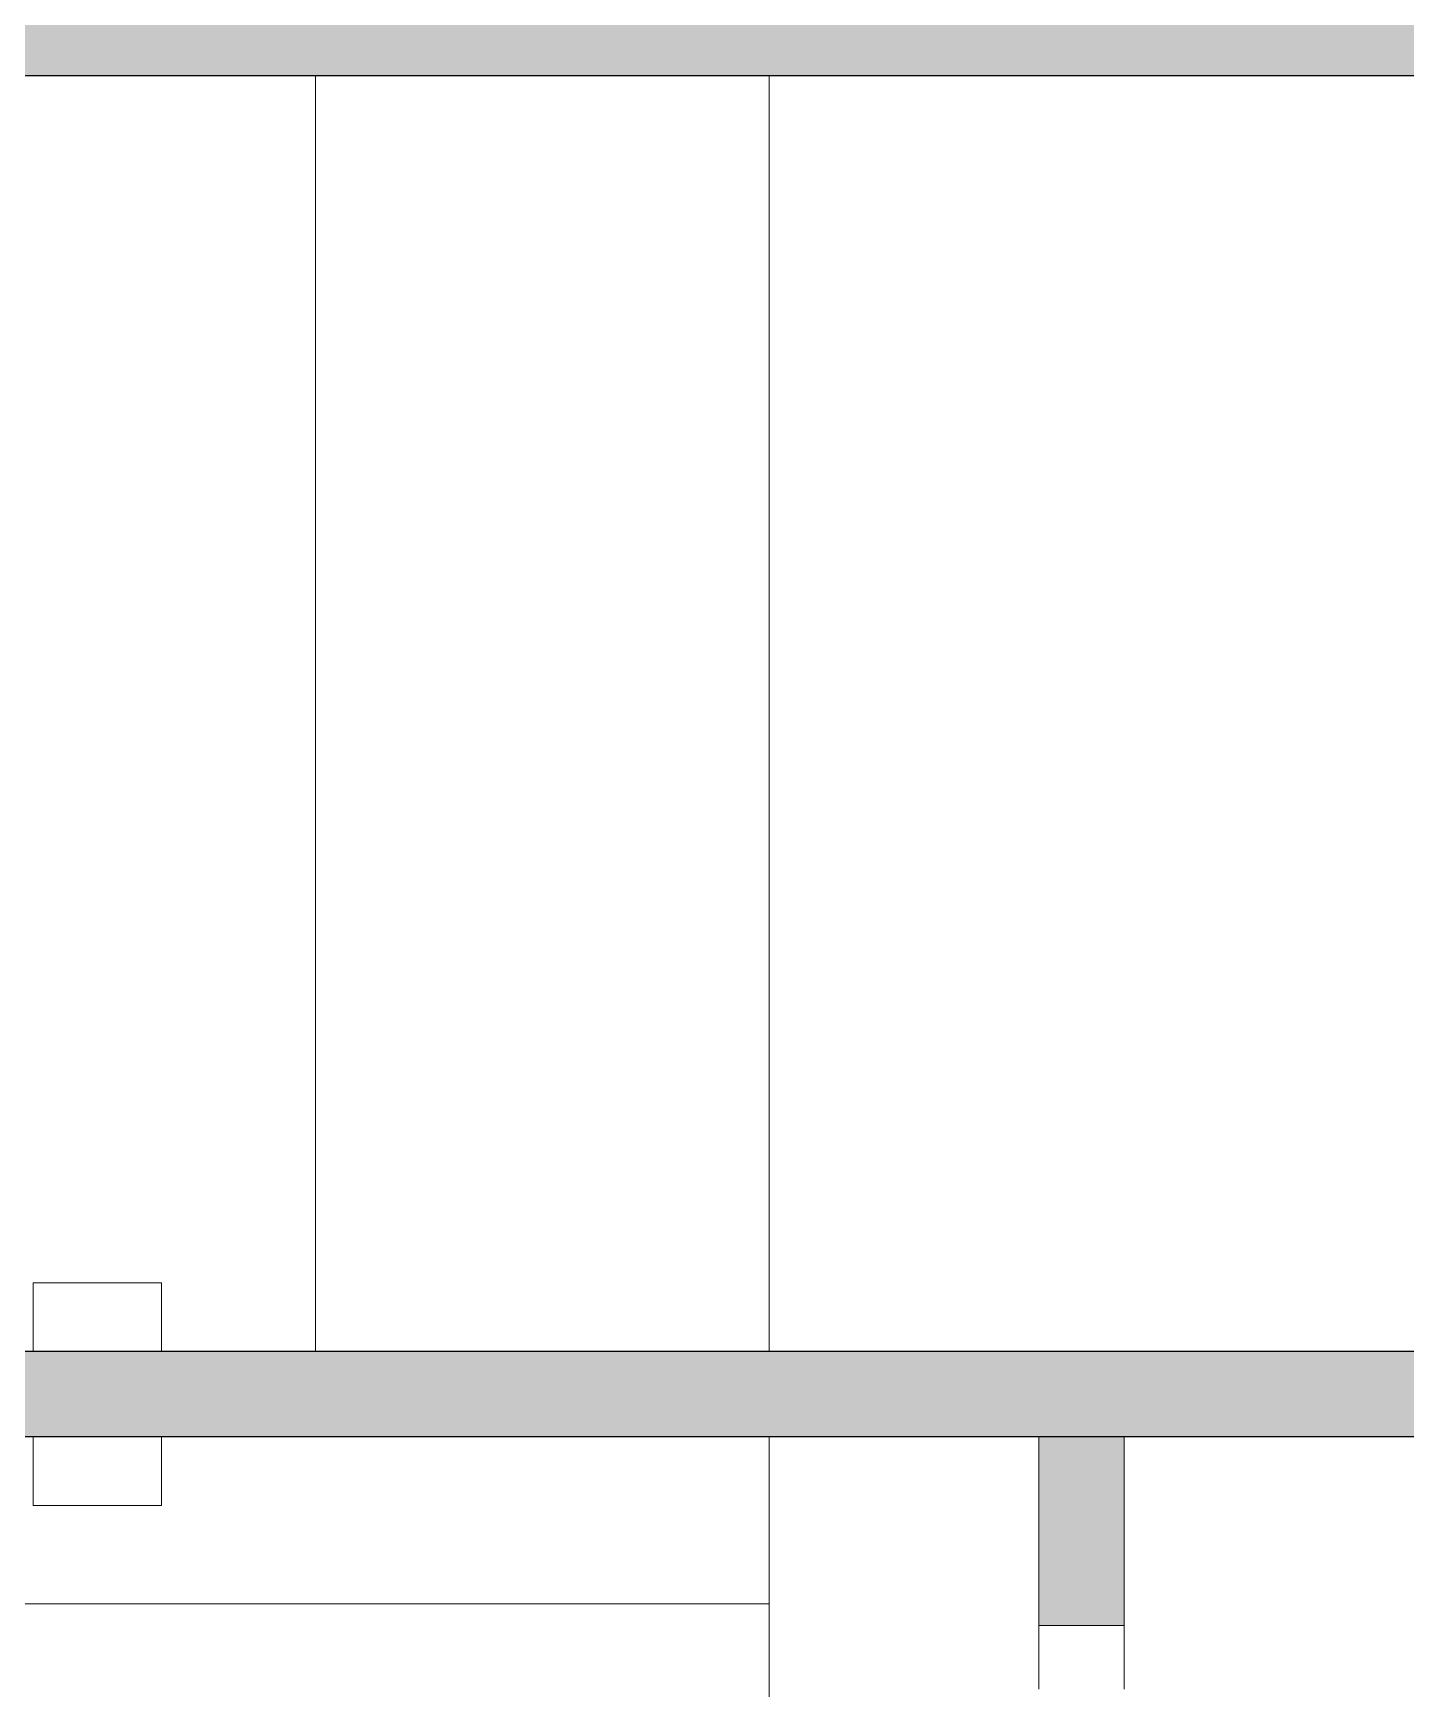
# Model space of a CAD drawing. Header units: metres. Extents: x -0.3 to 19.2, y -7 to 21.5.
# Drawn here: x 3.075 to 6.283, y -1.099 to 2.77 of the extents above; entities that cross this region are included whole.
import ezdxf

# ---------------------------------------------------------------- set-up
doc = ezdxf.new("R2010")
doc.units = ezdxf.units.M
doc.header["$MEASUREMENT"] = 0
for name, color, linetype in [('C_Schnitt C RB_1_120 Wand Innen tragend', 7, 'Continuous'), ('C_Schnitt C RB_1_210 Decke', 7, 'Continuous'), ('C_Schnitt C RB_1_211 Decke - Bohrpfahl Rost', 7, 'Continuous'), ('C_Schnitt C RB_1_270 Deckendurchbruchsymbol', 7, 'Continuous')]:
    doc.layers.add(name, color=color, linetype=linetype)

msp = doc.modelspace()

# ---------------------------------------------------------------- hatches: boundary and pattern name
at = {"layer": 'C_Schnitt C RB_1_120 Wand Innen tragend', "linetype": 'Continuous', "lineweight": 0, "true_color": 0x000000}
msp.add_hatch(color=18, dxfattribs=at).paths.add_polyline_path([(5.625, -0.51), (5.425, -0.51), (5.425, -0.9506), (5.625, -0.9506)])
at = {"layer": 'C_Schnitt C RB_1_210 Decke', "linetype": 'Continuous', "lineweight": 0, "true_color": 0x000000}
for points in [[(0.1594, 2.87), (0.1594, 2.67), (8.04, 2.67), (8.04, 2.865), (7.89, 2.865), (7.89, 2.87)], [(0.1594, -0.51), (8.375, -0.51), (8.375, -0.315), (8.225, -0.315), (8.225, -0.31), (0.1594, -0.31)]]:
    msp.add_hatch(color=18, dxfattribs=at).paths.add_polyline_path(points)

# ---------------------------------------------------------------- linework, layer by layer
at = {"layer": 'C_Schnitt C RB_1_120 Wand Innen tragend', "color": 7, "linetype": 'Continuous', "lineweight": 18, "ltscale": 1000}
for p, q in [((3.735, -0.31), (3.735, 2.67)), ((4.795, 2.67), (4.795, -0.31)), ((4.795, -0.51), (4.795, -3.83)), ((5.425, -0.51), (5.425, -0.9506)), ((5.625, -0.51), (5.625, -0.9506)), ((5.625, -0.9506), (5.425, -0.9506))]:
    msp.add_line(p, q, dxfattribs=at)
at = {"layer": 'C_Schnitt C RB_1_120 Wand Innen tragend', "color": 16, "linetype": 'Continuous', "lineweight": 13, "ltscale": 1000, "true_color": 0x7e0000}
for p, q in [((5.425, -0.9523), (5.425, -0.9506)), ((5.425, -0.9568), (5.425, -0.9523)), ((5.425, -0.9633), (5.425, -0.9568)), ((5.425, -0.9718), (5.425, -0.9633)), ((5.625, -0.9506), (5.625, -0.9523)), ((5.625, -0.9523), (5.625, -0.9568)), ((5.625, -0.9568), (5.625, -0.9633)), ((5.625, -0.9633), (5.625, -0.9718)), ((5.425, -0.9818), (5.425, -0.9718)), ((5.425, -0.9932), (5.425, -0.9818)), ((5.425, -1.0055), (5.425, -0.9932)), ((5.425, -1.0184), (5.425, -1.0055)), ((5.625, -0.9718), (5.625, -0.9818)), ((5.625, -0.9818), (5.625, -0.9932)), ((5.625, -0.9932), (5.625, -1.0055)), ((5.625, -1.0055), (5.625, -1.0184)), ((5.425, -1.025), (5.425, -1.0184)), ((5.425, -1.0316), (5.425, -1.025)), ((5.425, -1.0445), (5.425, -1.0316)), ((5.425, -1.0568), (5.425, -1.0445)), ((5.625, -1.0184), (5.625, -1.025)), ((5.625, -1.025), (5.625, -1.0316)), ((5.625, -1.0316), (5.625, -1.0445)), ((5.625, -1.0445), (5.625, -1.0568)), ((5.425, -1.0682), (5.425, -1.0568)), ((5.425, -1.0782), (5.425, -1.0682)), ((5.425, -1.0867), (5.425, -1.0782)), ((5.625, -1.0568), (5.625, -1.0682)), ((5.625, -1.0682), (5.625, -1.0782)), ((5.625, -1.0782), (5.625, -1.0867)), ((5.425, -1.0932), (5.425, -1.0867)), ((5.425, -1.0977), (5.425, -1.0932)), ((5.425, -1.0994), (5.425, -1.0977)), ((5.625, -1.0867), (5.625, -1.0932)), ((5.625, -1.0932), (5.625, -1.0977)), ((5.625, -1.0977), (5.625, -1.0994))]:
    msp.add_line(p, q, dxfattribs=at)
at = {"layer": 'C_Schnitt C RB_1_210 Decke', "color": 7, "linetype": 'Continuous', "lineweight": 25, "ltscale": 1000}
for p, q in [((6.655, 2.67), (0.3394, 2.67)), ((5.425, -0.51), (0.8294, -0.51)), ((5.625, -0.51), (5.425, -0.51)), ((8.375, -0.51), (5.625, -0.51))]:
    msp.add_line(p, q, dxfattribs=at)
at = {"layer": 'C_Schnitt C RB_1_210 Decke', "color": 7, "linetype": 'Continuous', "lineweight": 25, "ltscale": 1000, "flags": 128}
msp.add_lwpolyline([(8.385, -0.31), (6.835, -0.31), (6.585, -0.31), (0.1594, -0.31)], dxfattribs=at)
at = {"layer": 'C_Schnitt C RB_1_211 Decke - Bohrpfahl Rost', "color": 8, "linetype": 'Continuous', "lineweight": 13, "ltscale": 1000}
msp.add_line((0.8294, -0.9), (4.795, -0.9), dxfattribs=at)
at = {"layer": 'C_Schnitt C RB_1_270 Deckendurchbruchsymbol', "color": 7, "linetype": 'Continuous', "lineweight": 13, "ltscale": 1000}
for p, q in [((3.075, -0.15), (3.375, -0.15)), ((3.075, -0.31), (3.075, -0.15)), ((3.375, -0.31), (3.375, -0.15)), ((3.075, -0.67), (3.075, -0.51)), ((3.375, -0.67), (3.375, -0.51)), ((3.075, -0.67), (3.375, -0.67))]:
    msp.add_line(p, q, dxfattribs=at)

doc.saveas('drawing.dxf')
